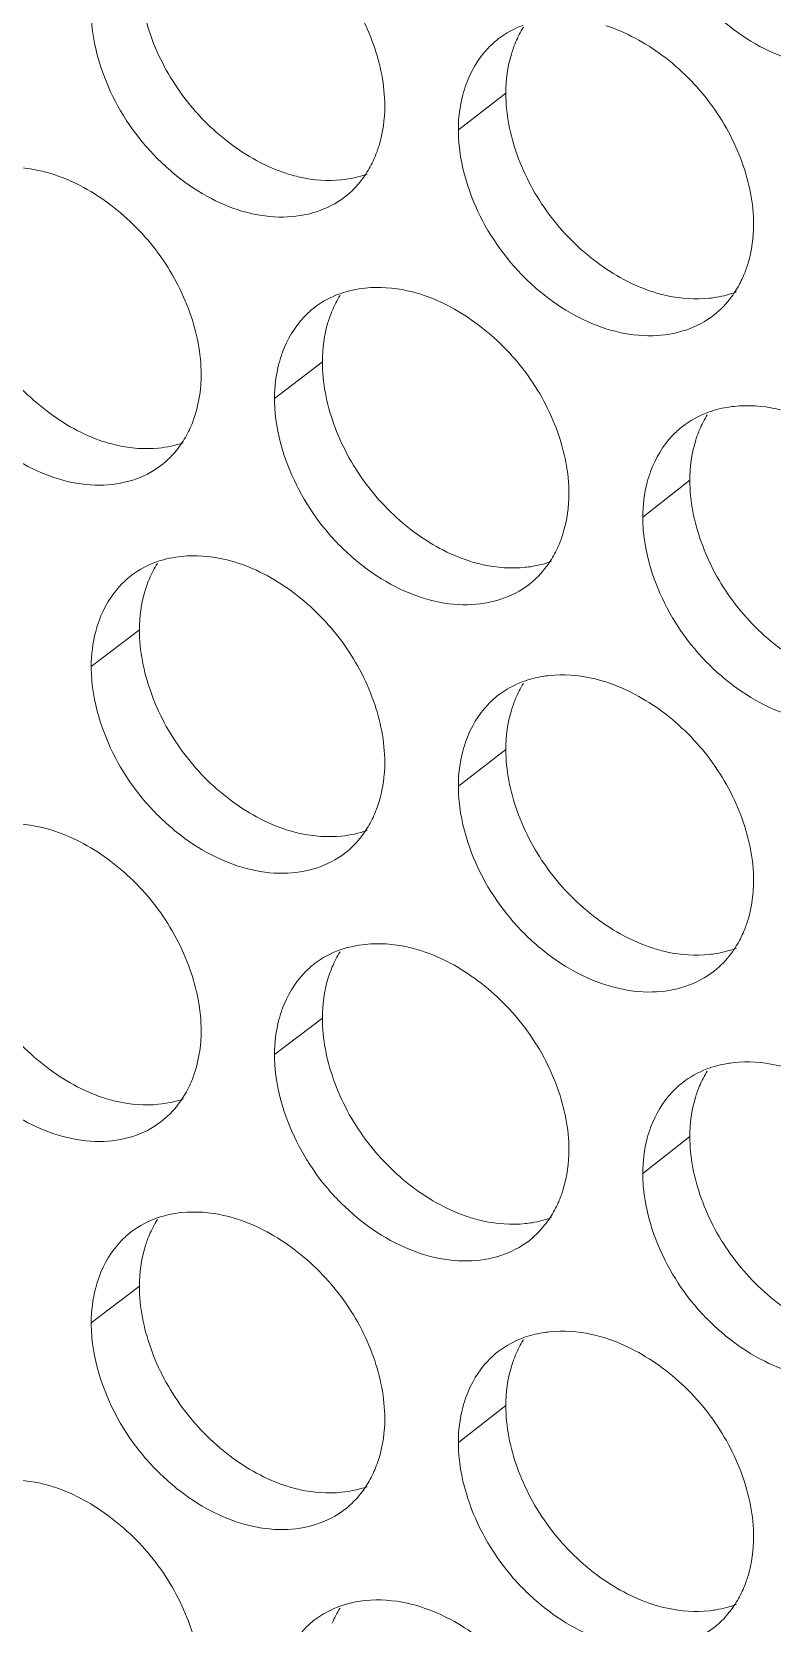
# Model space of a CAD drawing. Header units: millimetres. Extents: x 1177 to 4147, y 93 to 2194.
# Drawn here: x 2669.62 to 2678.5, y 703.32 to 722.42 of the extents above; entities that cross this region are included whole.
import ezdxf

# ---------------------------------------------------------------- set-up
doc = ezdxf.new("R2010")
doc.units = ezdxf.units.MM
doc.header["$LTSCALE"] = 0.1
doc.layers.get('0').update_dxf_attribs({"lineweight": 13})
doc.layers.add('标注', color=251, linetype='Continuous', lineweight=9)

# ---------------------------------------------------------------- blocks, each defined once
blk = doc.blocks.new('02')
for points, knots in [([(4627.348, 522.744), (4597.363, 531.299), (4553.55, 545.69), (4497.641, 568.487), (4458.71, 586.649), (4422.281, 606.068), (4388.51, 626.659), (4357.551, 648.334), (4338.416, 663.815), (4329.392, 671.722)], [0, 0, 0, 0, 0.278685, 0.411475, 0.539478, 0.662459, 0.780251, 0.892768, 1, 1, 1, 1]), ([(4626.906, 521.428), (4597.052, 529.945), (4553.424, 544.261), (4497.732, 566.923), (4458.929, 584.973), (4422.597, 604.269), (4388.892, 624.729), (4357.964, 646.263), (4338.829, 661.641), (4329.798, 669.496)], [0, 0, 0, 0, 0.278468, 0.411196, 0.539177, 0.662176, 0.780023, 0.892638, 1, 1, 1, 1]), ([(4628.518, 518.372), (4598.337, 526.935), (4554.235, 541.353), (4497.955, 564.22), (4458.766, 582.448), (4422.099, 601.945), (4388.114, 622.628), (4356.965, 644.402), (4337.717, 659.96), (4328.641, 667.907)], [0, 0, 0, 0, 0.278732, 0.411552, 0.539576, 0.662563, 0.780343, 0.892822, 1, 1, 1, 1]), ([(4328.202, 667.332), (4337.3, 659.316), (4356.601, 643.626), (4387.852, 621.677), (4421.956, 600.844), (4458.755, 581.215), (4498.091, 562.874), (4554.59, 539.876), (4598.873, 525.389), (4629.18, 516.79)], [0, 0, 0, 0, 0.107262, 0.219794, 0.337581, 0.460553, 0.588547, 0.721328, 1, 1, 1, 1])]:
    blk.add_open_spline(points, degree=3, knots=knots)
at = {"layer": '标注'}
for p, q in [((4590.993, 622.245), (4590.18, 621.615)), ((4587.849, 617.64), (4587.03, 617.012)), ((4594.147, 615.608), (4593.34, 614.976)), ((4584.714, 613.042), (4583.889, 612.416)), ((4584.714, 613.042), (4583.889, 612.416)), ((4590.993, 610.995), (4590.18, 610.365)), ((4590.993, 610.995), (4590.18, 610.365)), ((4587.849, 606.39), (4587.03, 605.762)), ((4594.147, 604.358), (4593.34, 603.726)), ((4584.714, 601.792), (4583.889, 601.166)), ((4590.993, 599.745), (4590.18, 599.115))]:
    blk.add_line(p, q, dxfattribs=at)
for centre, radius, start, end in [((4592.88, 622.395), 1.864, 148.3086, 157.2163), ((4593.347, 619.853), 1.872, 328.517, 337.2337), ((4596.041, 615.753), 1.872, 148.5566, 157.3156), ((4590.188, 615.233), 1.864, 328.2673, 337.1333), ((4592.88, 611.145), 1.864, 148.3086, 157.2163), ((4592.88, 611.145), 1.864, 148.3086, 157.2163), ((4593.347, 608.603), 1.872, 328.517, 337.2337), ((4593.347, 608.603), 1.872, 328.517, 337.2337), ((4596.041, 604.503), 1.872, 148.5566, 157.3156), ((4590.188, 603.983), 1.864, 328.2673, 337.1333), ((4592.88, 599.895), 1.864, 148.3086, 157.2163), ((4593.347, 597.353), 1.872, 328.517, 337.2337)]:
    blk.add_arc(centre, radius, start, end, dxfattribs=at)
for points, knots in [([(4588.919, 622.023), (4588.919, 622.381), (4588.766, 623.126), (4588.224, 624.135), (4587.415, 624.953), (4586.746, 625.327), (4586.401, 625.44)], [0, 0, 0, 0, 0.239683, 0.497404, 0.756744, 1, 1, 1, 1]), ([(4593.535, 625.17), (4593.701, 624.708), (4594.09, 624.053), (4594.805, 623.379), (4595.574, 622.878), (4596.447, 622.639), (4597.254, 622.773), (4597.596, 622.953), (4597.74, 623.068)], [0, 0, 0, 0, 0.275228, 0.413938, 0.547913, 0.788391, 0.896887, 1, 1, 1, 1]), ([(4584.714, 624.292), (4584.714, 623.934), (4584.866, 623.189), (4585.404, 622.179), (4586.209, 621.359), (4586.876, 620.984), (4587.221, 620.872)], [0, 0, 0, 0, 0.239985, 0.497867, 0.757051, 1, 1, 1, 1]), ([(4583.889, 623.666), (4583.889, 623.579), (4583.907, 623.22), (4583.991, 622.866), (4584.082, 622.608)], [0, 0, 0, 0, 0.240231, 1, 1, 1, 1]), ([(4595.24, 619.996), (4595.24, 620.354), (4595.086, 621.098), (4594.541, 622.105), (4593.727, 622.92), (4593.054, 623.29), (4592.707, 623.401)], [0, 0, 0, 0, 0.239401, 0.496825, 0.756197, 1, 1, 1, 1]), ([(4590.864, 623.173), (4590.802, 623.125), (4590.565, 622.91), (4590.397, 622.625), (4590.314, 622.4)], [0, 0, 0, 0, 0.244977, 1, 1, 1, 1]), ([(4591.161, 623.117), (4591.134, 623.051), (4591.033, 622.771), (4590.993, 622.471), (4590.993, 622.245)], [0, 0, 0, 0, 0.240171, 1, 1, 1, 1]), ([(4584.082, 622.608), (4584.245, 622.147), (4584.628, 621.494), (4585.332, 620.816), (4586.088, 620.309), (4586.948, 620.059), (4587.747, 620.179), (4588.087, 620.352), (4588.231, 620.462)], [0, 0, 0, 0, 0.276284, 0.41529, 0.549381, 0.789463, 0.897466, 1, 1, 1, 1]), ([(4590.314, 622.4), (4590.292, 622.339), (4590.212, 622.085), (4590.18, 621.817), (4590.18, 621.615)], [0, 0, 0, 0, 0.241046, 1, 1, 1, 1]), ([(4588.748, 621.147), (4588.776, 621.213), (4588.878, 621.494), (4588.919, 621.796), (4588.919, 622.023)], [0, 0, 0, 0, 0.24007, 1, 1, 1, 1]), ([(4590.993, 622.245), (4590.993, 621.887), (4591.146, 621.143), (4591.688, 620.135), (4592.498, 619.319), (4593.169, 618.948), (4593.516, 618.837)], [0, 0, 0, 0, 0.239702, 0.497289, 0.756504, 1, 1, 1, 1]), ([(4590.18, 621.615), (4590.18, 621.529), (4590.198, 621.17), (4590.283, 620.816), (4590.375, 620.559)], [0, 0, 0, 0, 0.240323, 1, 1, 1, 1]), ([(4583.262, 620.845), (4583.181, 620.872), (4582.87, 620.959), (4582.541, 620.985), (4582.304, 620.961)], [0, 0, 0, 0, 0.262621, 1, 1, 1, 1]), ([(4585.772, 617.422), (4585.772, 617.781), (4585.62, 618.525), (4585.08, 619.535), (4584.274, 620.355), (4583.607, 620.732), (4583.262, 620.845)], [0, 0, 0, 0, 0.239826, 0.497695, 0.75702, 1, 1, 1, 1]), ([(4587.221, 620.872), (4587.302, 620.845), (4587.613, 620.76), (4587.943, 620.735), (4588.18, 620.759)], [0, 0, 0, 0, 0.262294, 1, 1, 1, 1]), ([(4588.231, 620.462), (4588.344, 620.549), (4588.48, 620.689), (4588.588, 620.847), (4588.614, 620.888)], [0, 0, 0, 0, 0.74598, 1, 1, 1, 1]), ([(4590.375, 620.559), (4590.539, 620.097), (4590.926, 619.442), (4591.638, 618.768), (4592.403, 618.264), (4593.271, 618.022), (4594.075, 618.151), (4594.417, 618.329), (4594.561, 618.442)], [0, 0, 0, 0, 0.275578, 0.414386, 0.548399, 0.788745, 0.897079, 1, 1, 1, 1]), ([(4595.073, 619.128), (4595.1, 619.194), (4595.2, 619.473), (4595.24, 619.772), (4595.24, 619.996)], [0, 0, 0, 0, 0.240415, 1, 1, 1, 1]), ([(4581.589, 619.701), (4581.589, 619.343), (4581.74, 618.598), (4582.276, 617.587), (4583.078, 616.765), (4583.744, 616.389), (4584.088, 616.275)], [0, 0, 0, 0, 0.240129, 0.498159, 0.757326, 1, 1, 1, 1]), ([(4589.549, 618.792), (4589.468, 618.818), (4589.155, 618.903), (4588.824, 618.928), (4588.585, 618.903)], [0, 0, 0, 0, 0.262368, 1, 1, 1, 1]), ([(4592.075, 615.381), (4592.075, 615.739), (4591.921, 616.483), (4591.378, 617.491), (4590.566, 618.307), (4589.896, 618.68), (4589.549, 618.792)], [0, 0, 0, 0, 0.239541, 0.497113, 0.75647, 1, 1, 1, 1]), ([(4593.516, 618.837), (4593.597, 618.811), (4593.911, 618.727), (4594.242, 618.704), (4594.481, 618.729)], [0, 0, 0, 0, 0.262046, 1, 1, 1, 1]), ([(4594.481, 618.729), (4594.521, 618.733), (4594.68, 618.755), (4594.837, 618.797), (4594.948, 618.839)], [0, 0, 0, 0, 0.25521, 1, 1, 1, 1]), ([(4594.561, 618.442), (4594.674, 618.531), (4594.81, 618.673), (4594.917, 618.833), (4594.943, 618.875)], [0, 0, 0, 0, 0.746051, 1, 1, 1, 1]), ([(4587.717, 618.572), (4587.655, 618.524), (4587.416, 618.309), (4587.247, 618.023), (4587.163, 617.795)], [0, 0, 0, 0, 0.244827, 1, 1, 1, 1]), ([(4588.018, 618.515), (4587.99, 618.449), (4587.889, 618.168), (4587.849, 617.867), (4587.849, 617.64)], [0, 0, 0, 0, 0.239998, 1, 1, 1, 1]), ([(4580.951, 618.019), (4581.113, 617.559), (4581.493, 616.905), (4582.193, 616.227), (4582.945, 615.718), (4583.801, 615.464), (4584.598, 615.579), (4584.937, 615.749), (4585.081, 615.859)], [0, 0, 0, 0, 0.27664, 0.415747, 0.549878, 0.789826, 0.897663, 1, 1, 1, 1]), ([(4587.163, 617.795), (4587.141, 617.735), (4587.062, 617.481), (4587.03, 617.213), (4587.03, 617.012)], [0, 0, 0, 0, 0.24094, 1, 1, 1, 1]), ([(4587.849, 617.64), (4587.849, 617.282), (4588.001, 616.537), (4588.541, 615.528), (4589.349, 614.71), (4590.018, 614.337), (4590.364, 614.226)], [0, 0, 0, 0, 0.239843, 0.497577, 0.756777, 1, 1, 1, 1]), ([(4585.601, 616.542), (4585.629, 616.609), (4585.731, 616.891), (4585.772, 617.194), (4585.772, 617.422)], [0, 0, 0, 0, 0.239896, 1, 1, 1, 1]), ([(4587.03, 617.012), (4587.03, 616.925), (4587.048, 616.566), (4587.132, 616.212), (4587.224, 615.955)], [0, 0, 0, 0, 0.240277, 1, 1, 1, 1]), ([(4594.905, 616.875), (4594.864, 616.871), (4594.706, 616.849), (4594.55, 616.808), (4594.439, 616.766)], [0, 0, 0, 0, 0.255282, 1, 1, 1, 1]), ([(4595.875, 616.768), (4595.793, 616.794), (4595.477, 616.878), (4595.144, 616.901), (4594.905, 616.875)], [0, 0, 0, 0, 0.26212, 1, 1, 1, 1]), ([(4594.02, 616.531), (4593.959, 616.483), (4593.724, 616.268), (4593.557, 615.986), (4593.475, 615.761)], [0, 0, 0, 0, 0.245125, 1, 1, 1, 1]), ([(4584.088, 616.275), (4584.169, 616.249), (4584.479, 616.162), (4584.808, 616.137), (4585.044, 616.161)], [0, 0, 0, 0, 0.262419, 1, 1, 1, 1]), ([(4585.081, 615.859), (4585.194, 615.945), (4585.329, 616.083), (4585.438, 616.24), (4585.463, 616.281)], [0, 0, 0, 0, 0.745944, 1, 1, 1, 1]), ([(4594.314, 616.475), (4594.286, 616.41), (4594.187, 616.131), (4594.147, 615.833), (4594.147, 615.608)], [0, 0, 0, 0, 0.240343, 1, 1, 1, 1]), ([(4587.224, 615.955), (4587.388, 615.493), (4587.772, 614.839), (4588.48, 614.163), (4589.24, 613.658), (4590.104, 613.412), (4590.906, 613.536), (4591.247, 613.711), (4591.391, 613.823)], [0, 0, 0, 0, 0.27593, 0.414836, 0.548888, 0.789102, 0.897272, 1, 1, 1, 1]), ([(4593.475, 615.761), (4593.452, 615.701), (4593.372, 615.447), (4593.34, 615.178), (4593.34, 614.976)], [0, 0, 0, 0, 0.241152, 1, 1, 1, 1]), ([(4594.147, 615.608), (4594.147, 615.25), (4594.3, 614.506), (4594.844, 613.499), (4595.657, 612.685), (4596.33, 612.316), (4596.677, 612.206)], [0, 0, 0, 0, 0.239562, 0.497002, 0.756233, 1, 1, 1, 1]), ([(4591.906, 614.509), (4591.934, 614.575), (4592.034, 614.855), (4592.075, 615.155), (4592.075, 615.381)], [0, 0, 0, 0, 0.240243, 1, 1, 1, 1]), ([(4593.34, 614.976), (4593.34, 614.89), (4593.358, 614.531), (4593.443, 614.177), (4593.535, 613.92)], [0, 0, 0, 0, 0.240369, 1, 1, 1, 1]), ([(4586.401, 614.19), (4586.32, 614.216), (4586.008, 614.302), (4585.677, 614.328), (4585.44, 614.304)], [0, 0, 0, 0, 0.262494, 1, 1, 1, 1]), ([(4586.401, 614.19), (4586.32, 614.216), (4586.008, 614.302), (4585.677, 614.328), (4585.44, 614.304)], [0, 0, 0, 0, 0.262494, 1, 1, 1, 1]), ([(4588.919, 610.773), (4588.919, 611.131), (4588.766, 611.876), (4588.224, 612.885), (4587.415, 613.703), (4586.746, 614.077), (4586.401, 614.19)], [0, 0, 0, 0, 0.239683, 0.497404, 0.756744, 1, 1, 1, 1]), ([(4588.919, 610.773), (4588.919, 611.131), (4588.766, 611.876), (4588.224, 612.885), (4587.415, 613.703), (4586.746, 614.077), (4586.401, 614.19)], [0, 0, 0, 0, 0.239683, 0.497404, 0.756744, 1, 1, 1, 1]), ([(4590.364, 614.226), (4590.444, 614.2), (4590.757, 614.115), (4591.088, 614.091), (4591.326, 614.116)], [0, 0, 0, 0, 0.262169, 1, 1, 1, 1]), ([(4591.326, 614.116), (4591.365, 614.12), (4591.518, 614.14), (4591.669, 614.179), (4591.777, 614.219)], [0, 0, 0, 0, 0.255066, 1, 1, 1, 1]), ([(4591.391, 613.823), (4591.504, 613.911), (4591.64, 614.052), (4591.748, 614.211), (4591.774, 614.253)], [0, 0, 0, 0, 0.746016, 1, 1, 1, 1]), ([(4584.581, 613.979), (4584.518, 613.931), (4584.276, 613.716), (4584.106, 613.427), (4584.022, 613.198)], [0, 0, 0, 0, 0.244673, 1, 1, 1, 1]), ([(4584.581, 613.979), (4584.518, 613.931), (4584.276, 613.716), (4584.106, 613.427), (4584.022, 613.198)], [0, 0, 0, 0, 0.244673, 1, 1, 1, 1]), ([(4584.885, 613.921), (4584.857, 613.855), (4584.755, 613.573), (4584.714, 613.27), (4584.714, 613.042)], [0, 0, 0, 0, 0.239824, 1, 1, 1, 1]), ([(4584.885, 613.921), (4584.857, 613.855), (4584.755, 613.573), (4584.714, 613.27), (4584.714, 613.042)], [0, 0, 0, 0, 0.239824, 1, 1, 1, 1]), ([(4593.535, 613.92), (4593.701, 613.458), (4594.09, 612.803), (4594.805, 612.129), (4595.574, 611.628), (4596.447, 611.389), (4597.254, 611.523), (4597.596, 611.703), (4597.74, 611.818)], [0, 0, 0, 0, 0.275228, 0.413938, 0.547913, 0.788391, 0.896887, 1, 1, 1, 1]), ([(4584.022, 613.198), (4584, 613.138), (4583.921, 612.885), (4583.889, 612.617), (4583.889, 612.416)], [0, 0, 0, 0, 0.240834, 1, 1, 1, 1]), ([(4584.022, 613.198), (4584, 613.138), (4583.921, 612.885), (4583.889, 612.617), (4583.889, 612.416)], [0, 0, 0, 0, 0.240834, 1, 1, 1, 1]), ([(4584.714, 613.042), (4584.714, 612.684), (4584.866, 611.939), (4585.404, 610.929), (4586.209, 610.109), (4586.876, 609.734), (4587.221, 609.622)], [0, 0, 0, 0, 0.239985, 0.497867, 0.757051, 1, 1, 1, 1]), ([(4584.714, 613.042), (4584.714, 612.684), (4584.866, 611.939), (4585.404, 610.929), (4586.209, 610.109), (4586.876, 609.734), (4587.221, 609.622)], [0, 0, 0, 0, 0.239985, 0.497867, 0.757051, 1, 1, 1, 1]), ([(4583.889, 612.416), (4583.889, 612.329), (4583.907, 611.97), (4583.991, 611.616), (4584.082, 611.358)], [0, 0, 0, 0, 0.240231, 1, 1, 1, 1]), ([(4583.889, 612.416), (4583.889, 612.329), (4583.907, 611.97), (4583.991, 611.616), (4584.082, 611.358)], [0, 0, 0, 0, 0.240231, 1, 1, 1, 1]), ([(4591.74, 612.26), (4591.701, 612.256), (4591.549, 612.236), (4591.398, 612.197), (4591.291, 612.158)], [0, 0, 0, 0, 0.255136, 1, 1, 1, 1]), ([(4591.74, 612.26), (4591.701, 612.256), (4591.549, 612.236), (4591.398, 612.197), (4591.291, 612.158)], [0, 0, 0, 0, 0.255136, 1, 1, 1, 1]), ([(4592.707, 612.151), (4592.626, 612.177), (4592.311, 612.262), (4591.979, 612.286), (4591.74, 612.26)], [0, 0, 0, 0, 0.262243, 1, 1, 1, 1]), ([(4592.707, 612.151), (4592.626, 612.177), (4592.311, 612.262), (4591.979, 612.286), (4591.74, 612.26)], [0, 0, 0, 0, 0.262243, 1, 1, 1, 1]), ([(4590.864, 611.923), (4590.802, 611.875), (4590.565, 611.66), (4590.397, 611.375), (4590.314, 611.15)], [0, 0, 0, 0, 0.244977, 1, 1, 1, 1]), ([(4590.864, 611.923), (4590.802, 611.875), (4590.565, 611.66), (4590.397, 611.375), (4590.314, 611.15)], [0, 0, 0, 0, 0.244977, 1, 1, 1, 1]), ([(4595.24, 608.746), (4595.24, 609.104), (4595.086, 609.848), (4594.541, 610.855), (4593.727, 611.67), (4593.054, 612.04), (4592.707, 612.151)], [0, 0, 0, 0, 0.239401, 0.496825, 0.756197, 1, 1, 1, 1]), ([(4595.24, 608.746), (4595.24, 609.104), (4595.086, 609.848), (4594.541, 610.855), (4593.727, 611.67), (4593.054, 612.04), (4592.707, 612.151)], [0, 0, 0, 0, 0.239401, 0.496825, 0.756197, 1, 1, 1, 1]), ([(4591.161, 611.867), (4591.134, 611.801), (4591.033, 611.521), (4590.993, 611.221), (4590.993, 610.995)], [0, 0, 0, 0, 0.240171, 1, 1, 1, 1]), ([(4591.161, 611.867), (4591.134, 611.801), (4591.033, 611.521), (4590.993, 611.221), (4590.993, 610.995)], [0, 0, 0, 0, 0.240171, 1, 1, 1, 1]), ([(4584.082, 611.358), (4584.245, 610.897), (4584.628, 610.244), (4585.332, 609.566), (4586.088, 609.059), (4586.948, 608.809), (4587.747, 608.929), (4588.087, 609.102), (4588.231, 609.212)], [0, 0, 0, 0, 0.276284, 0.41529, 0.549381, 0.789463, 0.897466, 1, 1, 1, 1]), ([(4584.082, 611.358), (4584.245, 610.897), (4584.628, 610.244), (4585.332, 609.566), (4586.088, 609.059), (4586.948, 608.809), (4587.747, 608.929), (4588.087, 609.102), (4588.231, 609.212)], [0, 0, 0, 0, 0.276284, 0.41529, 0.549381, 0.789463, 0.897466, 1, 1, 1, 1]), ([(4590.314, 611.15), (4590.292, 611.089), (4590.212, 610.835), (4590.18, 610.567), (4590.18, 610.365)], [0, 0, 0, 0, 0.241046, 1, 1, 1, 1]), ([(4590.314, 611.15), (4590.292, 611.089), (4590.212, 610.835), (4590.18, 610.567), (4590.18, 610.365)], [0, 0, 0, 0, 0.241046, 1, 1, 1, 1]), ([(4590.993, 610.995), (4590.993, 610.637), (4591.146, 609.893), (4591.688, 608.885), (4592.498, 608.069), (4593.169, 607.698), (4593.516, 607.587)], [0, 0, 0, 0, 0.239702, 0.497289, 0.756504, 1, 1, 1, 1]), ([(4590.993, 610.995), (4590.993, 610.637), (4591.146, 609.893), (4591.688, 608.885), (4592.498, 608.069), (4593.169, 607.698), (4593.516, 607.587)], [0, 0, 0, 0, 0.239702, 0.497289, 0.756504, 1, 1, 1, 1]), ([(4588.748, 609.897), (4588.776, 609.963), (4588.878, 610.244), (4588.919, 610.546), (4588.919, 610.773)], [0, 0, 0, 0, 0.24007, 1, 1, 1, 1]), ([(4588.748, 609.897), (4588.776, 609.963), (4588.878, 610.244), (4588.919, 610.546), (4588.919, 610.773)], [0, 0, 0, 0, 0.24007, 1, 1, 1, 1]), ([(4590.18, 610.365), (4590.18, 610.279), (4590.198, 609.92), (4590.283, 609.566), (4590.375, 609.309)], [0, 0, 0, 0, 0.240323, 1, 1, 1, 1]), ([(4590.18, 610.365), (4590.18, 610.279), (4590.198, 609.92), (4590.283, 609.566), (4590.375, 609.309)], [0, 0, 0, 0, 0.240323, 1, 1, 1, 1]), ([(4583.262, 609.595), (4583.181, 609.622), (4582.87, 609.709), (4582.541, 609.735), (4582.304, 609.711)], [0, 0, 0, 0, 0.262621, 1, 1, 1, 1]), ([(4585.772, 606.172), (4585.772, 606.531), (4585.62, 607.275), (4585.08, 608.285), (4584.274, 609.105), (4583.607, 609.482), (4583.262, 609.595)], [0, 0, 0, 0, 0.239826, 0.497695, 0.75702, 1, 1, 1, 1]), ([(4587.221, 609.622), (4587.302, 609.595), (4587.613, 609.51), (4587.943, 609.485), (4588.18, 609.509)], [0, 0, 0, 0, 0.262294, 1, 1, 1, 1]), ([(4587.221, 609.622), (4587.302, 609.595), (4587.613, 609.51), (4587.943, 609.485), (4588.18, 609.509)], [0, 0, 0, 0, 0.262294, 1, 1, 1, 1]), ([(4588.231, 609.212), (4588.344, 609.299), (4588.48, 609.439), (4588.588, 609.597), (4588.614, 609.638)], [0, 0, 0, 0, 0.74598, 1, 1, 1, 1]), ([(4588.231, 609.212), (4588.344, 609.299), (4588.48, 609.439), (4588.588, 609.597), (4588.614, 609.638)], [0, 0, 0, 0, 0.74598, 1, 1, 1, 1]), ([(4590.375, 609.309), (4590.539, 608.847), (4590.926, 608.192), (4591.638, 607.518), (4592.403, 607.014), (4593.271, 606.772), (4594.075, 606.901), (4594.417, 607.079), (4594.561, 607.192)], [0, 0, 0, 0, 0.275578, 0.414386, 0.548399, 0.788745, 0.897079, 1, 1, 1, 1]), ([(4590.375, 609.309), (4590.539, 608.847), (4590.926, 608.192), (4591.638, 607.518), (4592.403, 607.014), (4593.271, 606.772), (4594.075, 606.901), (4594.417, 607.079), (4594.561, 607.192)], [0, 0, 0, 0, 0.275578, 0.414386, 0.548399, 0.788745, 0.897079, 1, 1, 1, 1]), ([(4595.073, 607.878), (4595.1, 607.944), (4595.2, 608.223), (4595.24, 608.522), (4595.24, 608.746)], [0, 0, 0, 0, 0.240415, 1, 1, 1, 1]), ([(4595.073, 607.878), (4595.1, 607.944), (4595.2, 608.223), (4595.24, 608.522), (4595.24, 608.746)], [0, 0, 0, 0, 0.240415, 1, 1, 1, 1]), ([(4581.589, 608.451), (4581.589, 608.093), (4581.74, 607.348), (4582.276, 606.337), (4583.078, 605.515), (4583.744, 605.139), (4584.088, 605.025)], [0, 0, 0, 0, 0.240129, 0.498159, 0.757326, 1, 1, 1, 1]), ([(4589.549, 607.542), (4589.468, 607.568), (4589.155, 607.653), (4588.824, 607.678), (4588.585, 607.653)], [0, 0, 0, 0, 0.262368, 1, 1, 1, 1]), ([(4592.075, 604.131), (4592.075, 604.489), (4591.921, 605.233), (4591.378, 606.241), (4590.566, 607.057), (4589.896, 607.43), (4589.549, 607.542)], [0, 0, 0, 0, 0.239541, 0.497113, 0.75647, 1, 1, 1, 1]), ([(4593.516, 607.587), (4593.597, 607.561), (4593.911, 607.477), (4594.242, 607.454), (4594.481, 607.479)], [0, 0, 0, 0, 0.262046, 1, 1, 1, 1]), ([(4593.516, 607.587), (4593.597, 607.561), (4593.911, 607.477), (4594.242, 607.454), (4594.481, 607.479)], [0, 0, 0, 0, 0.262046, 1, 1, 1, 1]), ([(4594.481, 607.479), (4594.521, 607.483), (4594.68, 607.505), (4594.837, 607.547), (4594.948, 607.589)], [0, 0, 0, 0, 0.25521, 1, 1, 1, 1]), ([(4594.481, 607.479), (4594.521, 607.483), (4594.68, 607.505), (4594.837, 607.547), (4594.948, 607.589)], [0, 0, 0, 0, 0.25521, 1, 1, 1, 1]), ([(4594.561, 607.192), (4594.674, 607.281), (4594.81, 607.423), (4594.917, 607.583), (4594.943, 607.625)], [0, 0, 0, 0, 0.746051, 1, 1, 1, 1]), ([(4594.561, 607.192), (4594.674, 607.281), (4594.81, 607.423), (4594.917, 607.583), (4594.943, 607.625)], [0, 0, 0, 0, 0.746051, 1, 1, 1, 1]), ([(4587.717, 607.322), (4587.655, 607.274), (4587.416, 607.059), (4587.247, 606.773), (4587.163, 606.545)], [0, 0, 0, 0, 0.244827, 1, 1, 1, 1]), ([(4588.018, 607.265), (4587.99, 607.199), (4587.889, 606.918), (4587.849, 606.617), (4587.849, 606.39)], [0, 0, 0, 0, 0.239998, 1, 1, 1, 1]), ([(4580.951, 606.769), (4581.113, 606.309), (4581.493, 605.655), (4582.193, 604.977), (4582.945, 604.468), (4583.801, 604.214), (4584.598, 604.329), (4584.937, 604.499), (4585.081, 604.609)], [0, 0, 0, 0, 0.27664, 0.415747, 0.549878, 0.789826, 0.897663, 1, 1, 1, 1]), ([(4587.163, 606.545), (4587.141, 606.485), (4587.062, 606.231), (4587.03, 605.963), (4587.03, 605.762)], [0, 0, 0, 0, 0.24094, 1, 1, 1, 1]), ([(4585.601, 605.292), (4585.629, 605.359), (4585.731, 605.641), (4585.772, 605.944), (4585.772, 606.172)], [0, 0, 0, 0, 0.239896, 1, 1, 1, 1]), ([(4587.849, 606.39), (4587.849, 606.032), (4588.001, 605.287), (4588.541, 604.278), (4589.349, 603.46), (4590.018, 603.087), (4590.364, 602.976)], [0, 0, 0, 0, 0.239843, 0.497577, 0.756777, 1, 1, 1, 1]), ([(4587.03, 605.762), (4587.03, 605.675), (4587.048, 605.316), (4587.132, 604.962), (4587.224, 604.705)], [0, 0, 0, 0, 0.240277, 1, 1, 1, 1]), ([(4594.905, 605.625), (4594.864, 605.621), (4594.706, 605.599), (4594.55, 605.558), (4594.439, 605.516)], [0, 0, 0, 0, 0.255282, 1, 1, 1, 1]), ([(4595.875, 605.518), (4595.793, 605.544), (4595.477, 605.628), (4595.144, 605.651), (4594.905, 605.625)], [0, 0, 0, 0, 0.26212, 1, 1, 1, 1]), ([(4594.02, 605.281), (4593.959, 605.233), (4593.724, 605.018), (4593.557, 604.736), (4593.475, 604.511)], [0, 0, 0, 0, 0.245125, 1, 1, 1, 1]), ([(4594.314, 605.225), (4594.286, 605.16), (4594.187, 604.881), (4594.147, 604.583), (4594.147, 604.358)], [0, 0, 0, 0, 0.240343, 1, 1, 1, 1]), ([(4584.088, 605.025), (4584.169, 604.999), (4584.479, 604.912), (4584.808, 604.887), (4585.044, 604.911)], [0, 0, 0, 0, 0.262419, 1, 1, 1, 1]), ([(4585.081, 604.609), (4585.194, 604.695), (4585.329, 604.833), (4585.438, 604.99), (4585.463, 605.031)], [0, 0, 0, 0, 0.745944, 1, 1, 1, 1]), ([(4587.224, 604.705), (4587.388, 604.243), (4587.772, 603.589), (4588.48, 602.913), (4589.24, 602.408), (4590.104, 602.162), (4590.906, 602.286), (4591.247, 602.461), (4591.391, 602.573)], [0, 0, 0, 0, 0.27593, 0.414836, 0.548888, 0.789102, 0.897272, 1, 1, 1, 1]), ([(4593.475, 604.511), (4593.452, 604.451), (4593.372, 604.197), (4593.34, 603.928), (4593.34, 603.726)], [0, 0, 0, 0, 0.241152, 1, 1, 1, 1]), ([(4594.147, 604.358), (4594.147, 604), (4594.3, 603.256), (4594.844, 602.249), (4595.657, 601.435), (4596.33, 601.066), (4596.677, 600.956)], [0, 0, 0, 0, 0.239562, 0.497002, 0.756233, 1, 1, 1, 1]), ([(4591.906, 603.259), (4591.934, 603.325), (4592.034, 603.605), (4592.075, 603.905), (4592.075, 604.131)], [0, 0, 0, 0, 0.240243, 1, 1, 1, 1]), ([(4593.34, 603.726), (4593.34, 603.64), (4593.358, 603.281), (4593.443, 602.927), (4593.535, 602.67)], [0, 0, 0, 0, 0.240369, 1, 1, 1, 1]), ([(4586.401, 602.94), (4586.32, 602.966), (4586.008, 603.052), (4585.677, 603.078), (4585.44, 603.054)], [0, 0, 0, 0, 0.262494, 1, 1, 1, 1]), ([(4588.919, 599.523), (4588.919, 599.881), (4588.766, 600.626), (4588.224, 601.635), (4587.415, 602.453), (4586.746, 602.827), (4586.401, 602.94)], [0, 0, 0, 0, 0.239683, 0.497404, 0.756744, 1, 1, 1, 1]), ([(4590.364, 602.976), (4590.444, 602.95), (4590.757, 602.865), (4591.088, 602.841), (4591.326, 602.866)], [0, 0, 0, 0, 0.262169, 1, 1, 1, 1]), ([(4591.326, 602.866), (4591.365, 602.87), (4591.518, 602.89), (4591.669, 602.929), (4591.777, 602.969)], [0, 0, 0, 0, 0.255066, 1, 1, 1, 1]), ([(4591.391, 602.573), (4591.504, 602.661), (4591.64, 602.802), (4591.748, 602.961), (4591.774, 603.003)], [0, 0, 0, 0, 0.746016, 1, 1, 1, 1]), ([(4584.581, 602.729), (4584.518, 602.681), (4584.276, 602.466), (4584.106, 602.177), (4584.022, 601.948)], [0, 0, 0, 0, 0.244673, 1, 1, 1, 1]), ([(4584.885, 602.671), (4584.857, 602.605), (4584.755, 602.323), (4584.714, 602.02), (4584.714, 601.792)], [0, 0, 0, 0, 0.239824, 1, 1, 1, 1]), ([(4593.535, 602.67), (4593.701, 602.208), (4594.09, 601.553), (4594.805, 600.879), (4595.574, 600.378), (4596.447, 600.139), (4597.254, 600.273), (4597.596, 600.453), (4597.74, 600.568)], [0, 0, 0, 0, 0.275228, 0.413938, 0.547913, 0.788391, 0.896887, 1, 1, 1, 1]), ([(4584.022, 601.948), (4584, 601.888), (4583.921, 601.635), (4583.889, 601.367), (4583.889, 601.166)], [0, 0, 0, 0, 0.240834, 1, 1, 1, 1]), ([(4584.714, 601.792), (4584.714, 601.434), (4584.866, 600.689), (4585.404, 599.679), (4586.209, 598.859), (4586.876, 598.484), (4587.221, 598.372)], [0, 0, 0, 0, 0.239985, 0.497867, 0.757051, 1, 1, 1, 1]), ([(4583.889, 601.166), (4583.889, 601.079), (4583.907, 600.72), (4583.991, 600.366), (4584.082, 600.108)], [0, 0, 0, 0, 0.240231, 1, 1, 1, 1]), ([(4591.74, 601.01), (4591.701, 601.006), (4591.549, 600.986), (4591.398, 600.947), (4591.291, 600.908)], [0, 0, 0, 0, 0.255136, 1, 1, 1, 1]), ([(4592.707, 600.901), (4592.626, 600.927), (4592.311, 601.012), (4591.979, 601.036), (4591.74, 601.01)], [0, 0, 0, 0, 0.262243, 1, 1, 1, 1]), ([(4595.24, 597.496), (4595.24, 597.854), (4595.086, 598.598), (4594.541, 599.605), (4593.727, 600.42), (4593.054, 600.79), (4592.707, 600.901)], [0, 0, 0, 0, 0.239401, 0.496825, 0.756197, 1, 1, 1, 1]), ([(4590.864, 600.673), (4590.802, 600.625), (4590.565, 600.41), (4590.397, 600.125), (4590.314, 599.9)], [0, 0, 0, 0, 0.244977, 1, 1, 1, 1]), ([(4591.161, 600.617), (4591.134, 600.551), (4591.033, 600.271), (4590.993, 599.971), (4590.993, 599.745)], [0, 0, 0, 0, 0.240171, 1, 1, 1, 1]), ([(4584.082, 600.108), (4584.245, 599.647), (4584.628, 598.994), (4585.332, 598.316), (4586.088, 597.809), (4586.948, 597.559), (4587.747, 597.679), (4588.087, 597.852), (4588.231, 597.962)], [0, 0, 0, 0, 0.276284, 0.41529, 0.549381, 0.789463, 0.897466, 1, 1, 1, 1]), ([(4590.314, 599.9), (4590.292, 599.839), (4590.212, 599.585), (4590.18, 599.317), (4590.18, 599.115)], [0, 0, 0, 0, 0.241046, 1, 1, 1, 1]), ([(4590.993, 599.745), (4590.993, 599.387), (4591.146, 598.643), (4591.688, 597.635), (4592.498, 596.819), (4593.169, 596.448), (4593.516, 596.337)], [0, 0, 0, 0, 0.239702, 0.497289, 0.756504, 1, 1, 1, 1]), ([(4588.748, 598.647), (4588.776, 598.713), (4588.878, 598.994), (4588.919, 599.296), (4588.919, 599.523)], [0, 0, 0, 0, 0.24007, 1, 1, 1, 1]), ([(4590.18, 599.115), (4590.18, 599.029), (4590.198, 598.67), (4590.283, 598.316), (4590.375, 598.059)], [0, 0, 0, 0, 0.240323, 1, 1, 1, 1]), ([(4583.262, 598.345), (4583.181, 598.372), (4582.87, 598.459), (4582.541, 598.485), (4582.304, 598.461)], [0, 0, 0, 0, 0.262621, 1, 1, 1, 1]), ([(4585.772, 594.922), (4585.772, 595.281), (4585.62, 596.025), (4585.08, 597.035), (4584.274, 597.855), (4583.607, 598.232), (4583.262, 598.345)], [0, 0, 0, 0, 0.239826, 0.497695, 0.75702, 1, 1, 1, 1]), ([(4587.221, 598.372), (4587.302, 598.345), (4587.613, 598.26), (4587.943, 598.235), (4588.18, 598.259)], [0, 0, 0, 0, 0.262294, 1, 1, 1, 1]), ([(4588.231, 597.962), (4588.344, 598.049), (4588.48, 598.189), (4588.588, 598.347), (4588.614, 598.388)], [0, 0, 0, 0, 0.74598, 1, 1, 1, 1]), ([(4590.375, 598.059), (4590.539, 597.597), (4590.926, 596.942), (4591.638, 596.268), (4592.403, 595.764), (4593.271, 595.522), (4594.075, 595.651), (4594.417, 595.829), (4594.561, 595.942)], [0, 0, 0, 0, 0.275578, 0.414386, 0.548399, 0.788745, 0.897079, 1, 1, 1, 1]), ([(4595.073, 596.628), (4595.1, 596.694), (4595.2, 596.973), (4595.24, 597.272), (4595.24, 597.496)], [0, 0, 0, 0, 0.240415, 1, 1, 1, 1]), ([(4581.589, 597.201), (4581.589, 596.843), (4581.74, 596.098), (4582.276, 595.087), (4583.078, 594.265), (4583.744, 593.889), (4584.088, 593.775)], [0, 0, 0, 0, 0.240129, 0.498159, 0.757326, 1, 1, 1, 1]), ([(4589.549, 596.292), (4589.468, 596.318), (4589.155, 596.403), (4588.824, 596.428), (4588.585, 596.403)], [0, 0, 0, 0, 0.262368, 1, 1, 1, 1]), ([(4594.481, 596.229), (4594.521, 596.233), (4594.68, 596.255), (4594.837, 596.297), (4594.948, 596.339)], [0, 0, 0, 0, 0.25521, 1, 1, 1, 1]), ([(4594.561, 595.942), (4594.674, 596.031), (4594.81, 596.173), (4594.917, 596.333), (4594.943, 596.375)], [0, 0, 0, 0, 0.746051, 1, 1, 1, 1]), ([(4587.717, 596.072), (4587.655, 596.024), (4587.416, 595.809), (4587.247, 595.523), (4587.163, 595.295)], [0, 0, 0, 0, 0.244827, 1, 1, 1, 1]), ([(4592.075, 592.881), (4592.075, 593.239), (4591.921, 593.983), (4591.378, 594.991), (4590.566, 595.807), (4589.896, 596.18), (4589.549, 596.292)], [0, 0, 0, 0, 0.239541, 0.497113, 0.75647, 1, 1, 1, 1]), ([(4593.516, 596.337), (4593.597, 596.311), (4593.911, 596.227), (4594.242, 596.204), (4594.481, 596.229)], [0, 0, 0, 0, 0.262046, 1, 1, 1, 1])]:
    blk.add_open_spline(points, degree=3, knots=knots, dxfattribs=at)
for points in [[(4591.291, 623.408), (4591.138, 623.352), (4590.992, 623.272), (4590.864, 623.173)], [(4588.614, 620.888), (4588.665, 620.97), (4588.71, 621.057), (4588.748, 621.147)], [(4588.18, 620.759), (4588.328, 620.774), (4588.475, 620.806), (4588.615, 620.856)], [(4588.152, 618.807), (4587.997, 618.752), (4587.848, 618.673), (4587.717, 618.572)], [(4588.153, 618.776), (4588.101, 618.693), (4588.056, 618.605), (4588.018, 618.515)], [(4588.585, 618.903), (4588.438, 618.888), (4588.292, 618.857), (4588.152, 618.807)], [(4585.463, 616.281), (4585.516, 616.364), (4585.562, 616.452), (4585.601, 616.542)], [(4594.439, 616.766), (4594.289, 616.709), (4594.146, 616.629), (4594.02, 616.531)], [(4585.044, 616.161), (4585.186, 616.175), (4585.328, 616.205), (4585.462, 616.251)], [(4585.023, 614.214), (4584.865, 614.159), (4584.713, 614.08), (4584.581, 613.979)], [(4585.023, 614.214), (4584.865, 614.159), (4584.713, 614.08), (4584.581, 613.979)], [(4585.022, 614.184), (4584.969, 614.101), (4584.923, 614.012), (4584.885, 613.921)], [(4585.022, 614.184), (4584.969, 614.101), (4584.923, 614.012), (4584.885, 613.921)], [(4585.44, 614.304), (4585.298, 614.289), (4585.158, 614.26), (4585.023, 614.214)], [(4585.44, 614.304), (4585.298, 614.289), (4585.158, 614.26), (4585.023, 614.214)], [(4591.291, 612.158), (4591.138, 612.102), (4590.992, 612.022), (4590.864, 611.923)], [(4591.291, 612.158), (4591.138, 612.102), (4590.992, 612.022), (4590.864, 611.923)], [(4588.614, 609.638), (4588.665, 609.72), (4588.71, 609.807), (4588.748, 609.897)], [(4588.614, 609.638), (4588.665, 609.72), (4588.71, 609.807), (4588.748, 609.897)], [(4588.18, 609.509), (4588.328, 609.524), (4588.475, 609.556), (4588.615, 609.606)], [(4588.18, 609.509), (4588.328, 609.524), (4588.475, 609.556), (4588.615, 609.606)], [(4588.152, 607.557), (4587.997, 607.502), (4587.848, 607.423), (4587.717, 607.322)], [(4588.153, 607.526), (4588.101, 607.443), (4588.056, 607.355), (4588.018, 607.265)], [(4588.585, 607.653), (4588.438, 607.638), (4588.292, 607.607), (4588.152, 607.557)], [(4594.439, 605.516), (4594.289, 605.459), (4594.146, 605.379), (4594.02, 605.281)], [(4585.463, 605.031), (4585.516, 605.114), (4585.562, 605.202), (4585.601, 605.292)], [(4585.044, 604.911), (4585.186, 604.925), (4585.328, 604.955), (4585.462, 605.001)], [(4585.023, 602.964), (4584.865, 602.909), (4584.713, 602.83), (4584.581, 602.729)], [(4585.022, 602.934), (4584.969, 602.851), (4584.923, 602.762), (4584.885, 602.671)], [(4585.44, 603.054), (4585.298, 603.039), (4585.158, 603.01), (4585.023, 602.964)], [(4591.291, 600.908), (4591.138, 600.852), (4590.992, 600.772), (4590.864, 600.673)], [(4588.614, 598.388), (4588.665, 598.47), (4588.71, 598.557), (4588.748, 598.647)], [(4588.18, 598.259), (4588.328, 598.274), (4588.475, 598.306), (4588.615, 598.356)], [(4588.585, 596.403), (4588.438, 596.388), (4588.292, 596.357), (4588.152, 596.307)], [(4588.152, 596.307), (4587.997, 596.252), (4587.848, 596.173), (4587.717, 596.072)], [(4588.153, 596.276), (4588.101, 596.193), (4588.056, 596.105), (4588.018, 596.015)]]:
    blk.add_open_spline(points, degree=3, dxfattribs=at)

msp = doc.modelspace()

# ---------------------------------------------------------------- block references
at = {"xscale": 0.7, "yscale": 0.7, "zscale": 0.7}
msp.add_blockref('02', (-538.391, 286.112), dxfattribs=at)

doc.saveas('drawing.dxf')
